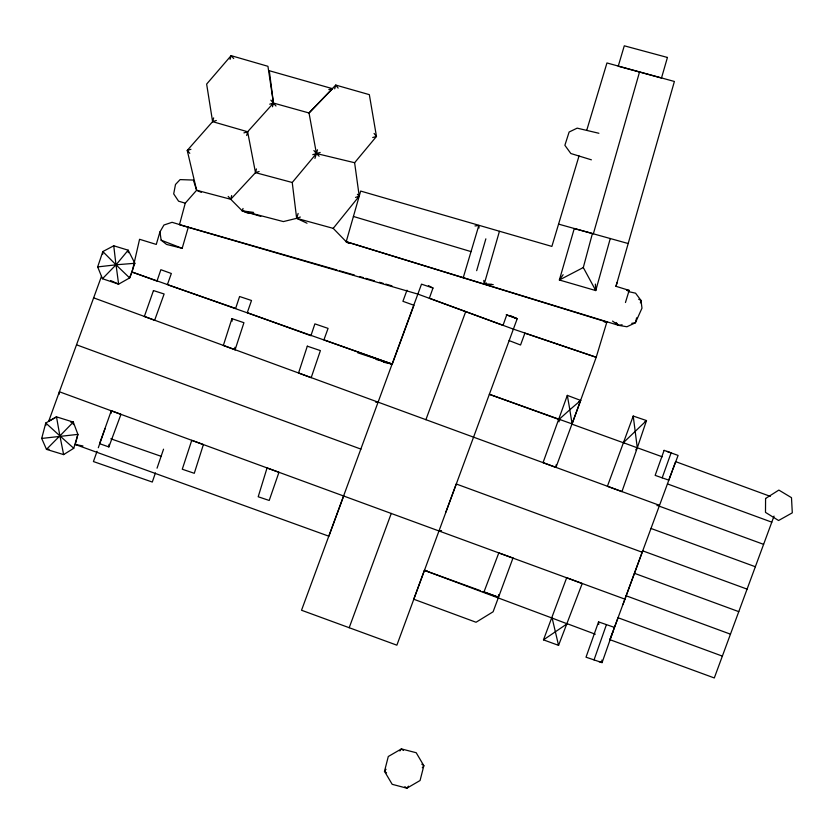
<?xml version="1.0" encoding="UTF-8"?>
<svg xmlns="http://www.w3.org/2000/svg" width="834" height="834" viewBox="0 0 834 834"><rect width="100%" height="100%" fill="white"/><g stroke="black" fill="none" stroke-linecap="round" stroke-linejoin="round"><path stroke-width="1.25" d="M498.544 594.715L498.523 597.248L493.102 611.781L476.047 622.258L413.747 599.229L424.402 570.341L426.977 570.717M102.79 254.151L102.822 251.555L113.747 245.78L128.186 250.2L134.868 263.294L129.635 277.92L118.616 284.154L102.457 278.733L97.672 266.911L102.822 251.555L116.03 264.847L128.186 250.2L128.321 252.723M108.868 446.93L120.972 414.342L111.308 410.724L99.569 443.678L108.868 446.93L109.045 444.345M111.13 413.31L111.308 410.724M555.944 467.426L580.683 400.435L567.318 395.379L543.038 462.641L555.944 467.426L556.111 464.892M559.02 421.837L559.197 419.304L569.841 409.734L567.318 395.379M59.11 394.273L59.391 391.772L101.467 276.388M248.23 213.306L242.214 210.846L230.747 199.284L231.685 195.531M246.697 135.504L247.635 131.751L273.448 103.051L269.299 70.723L332.589 88.696L309.028 112.976L316.43 153.519L314.939 158.408M636.634 317.817L635.393 322.789L626.907 326.761L618.505 325.323L346.214 241.714L333.214 228.36L296.654 218.331L283.383 221.583L242.214 210.846L243.048 208.458M640.366 302.888L640.992 300.407L635.571 293.182L628.075 291.514M213.65 117.907L212.607 121.649L187.233 150.443L196.626 190.256L185.252 203.173L178.57 201.182L173.691 193.874L175.494 184.481L180.102 179.602L193.373 180.061L196.626 190.256L230.747 199.284L255.485 172.648L256.445 168.927M272.489 106.773L273.448 103.051L267.943 66.303L231.112 55.649L206.644 84.088L212.607 121.649L247.635 131.751L255.485 172.648L292.234 182.49L316.43 153.519L317.483 149.776M343.691 495.949L328.888 536.22L75.289 444.491L77.906 434.378L73.298 422.098L56.504 416.864L45.766 423.005L41.7 438.444L46.485 449.37L63.634 454.603L73.746 448.285L77.906 434.378L41.7 438.444M185.252 203.173L179.466 224.742L418.084 294.173L513.327 329.107L596.206 357.275L572.103 423.901L559.197 419.304M595.382 284.081L595.757 290.566L583.3 267.537L592.421 233.499L574.272 228.537L559.374 279.995L595.757 290.566L610.29 238.472M230.059 59.381L231.112 55.649L233.708 58.547M334.695 88.811L335.748 85.078L369.337 94.649L376.468 136.453L354.617 162.724L359.225 196.126L333.214 228.36M348.466 242.986L346.214 241.714L360.663 191.069L551.879 246.416L579.036 155.937M593.36 233.822L639.553 71.912M625.458 302.523L629.159 290.378L615.982 286.323L617.066 282.507M615.982 286.323L674.393 81.471L606.954 62.957L586.855 129.906M476.673 270.664L485.857 238.837M493.228 284.623L484.168 284.238L499.43 231.341M159.972 231.873L161.139 240.182L166.56 244.425L182.177 248.313L188.317 227.182L172.065 222.313L163.944 225.013L159.972 231.873L156.271 244.425L139.57 239.285L132.074 272.051L129.635 277.92L115.978 264.795L113.747 245.78M463.224 277.743L478.841 225.472L474.984 225.941M478.716 225.899L479.07 228.026M348.497 242.934L346.214 241.714L606.86 322.07L596.206 357.275L524.888 333.173L520.552 345.005L509.084 340.574M298.145 213.441L296.654 218.331L307.027 223.231M231.925 318.64L223.345 345.453L235.084 349.79L243.935 322.706L231.925 318.64L232.175 321.132M635.716 449.86L637.291 447.827L646.496 420.565L633.225 416.051L607.402 486.295L621.935 491.622L637.291 447.827L633.225 416.051M155.426 472.899L152.299 482.052L93.429 461.556L97.057 451.288M157.042 468.187L163.547 449.182M594.037 659.903L606.433 624.624M98.308 447.743L105.001 428.791M167.373 284.696L171.345 273.5L160.868 269.705L156.99 281.079L132.074 272.051L392.261 364.145L413.935 305.275L402.916 301.303L406.982 290.201M432.982 288.032L429.364 298.238L503.038 325.323L506.738 314.939L517.216 318.724L396.869 645.182L301.533 610.248L421.514 284.154L432.982 288.032L428.415 285.593M598.551 621.893L586.01 657.192L602.075 662.613L614.449 627.397L598.551 621.893L598.781 624.437M662.186 477.83L671.099 452.883L666.898 451.371M349.196 627.721L391.271 513.41M425.893 419.711L465.706 311.645M622.935 604.577L642.701 550.847L747.066 589.117M445.856 512.128L456.24 483.991L642.211 552.244M774.035 516.1L714.3 677.959L609.935 639.678L613.021 631.338M614.335 627.752L672.371 470.543M672.777 469.438L675.655 461.64L770.314 496.366M609.935 639.678L618.057 617.744L722.359 656.118M637.291 447.827L623.384 442.687L646.496 420.565L644.651 422.338M543.487 639.855L566.682 577.743L582.215 583.529L558.561 645.37L543.487 639.855L567.141 623.79L552.15 618.098L558.561 645.37M563.127 274.72L559.374 279.995L583.3 267.537M386.038 769.271L384.495 771.314L392.178 784.314L406.888 788.193L420.065 780.52L423.86 765.716L416.187 752.716L401.383 748.922L388.29 756.501L384.495 771.314L386.538 772.847M399.851 750.954L401.383 748.922L403.427 750.444M408.431 786.149L406.888 788.193L404.855 786.66M422.317 767.76L423.86 765.716L421.816 764.184M102.457 278.733L116.03 264.795L134.868 263.294M73.34 424.589L73.298 422.098L59.912 435.901L45.766 423.005L45.828 425.517M578.723 402.144L580.683 400.435L569.799 409.775L572.103 423.901M483.824 280.412L484.168 284.238L486.43 282.976M300.334 217.028L296.654 218.331L292.234 182.49M355.545 197.429L359.225 196.126L357.4 194.312M255.485 172.648L259.145 171.502M312.771 154.665L320.183 152.445M190.934 149.296L187.233 150.443L189.798 153.32M243.935 132.898L247.635 131.751M212.607 121.649L216.329 120.503M269.726 104.187L273.448 103.051L309.028 112.976L335.748 85.078L338.145 88.102M372.715 137.516L376.468 136.453L374.07 133.43M328.815 89.603L332.589 88.696M612.552 321.09L618.505 325.323L622.122 324.78M631.776 323.331L635.393 322.789L641.982 308.163L640.992 300.407L638.708 299.26M438.934 530.893L441.52 530.591M656.921 505.644L659.496 505.341L93.971 297.967M97.672 266.911L116.041 264.816L118.616 284.154L110.62 280.526M49.081 449.265L46.485 449.37L59.871 435.838L56.504 416.864L48.653 421.378L59.391 391.772L624.916 599.146M70.796 422.181L73.298 422.098M484.168 284.238L491.924 284.363M375.665 402.155L378.271 402.238M604.264 321.976L606.86 322.07M626.574 290.274L629.159 290.378M253.609 212.409L242.214 210.846L260.792 216.36M75.289 444.491L82.952 445.961M383.379 362.164L392.261 364.145L323.915 339.855L328.075 328.387L314.887 323.873L310.915 335.706L247.271 312.677L251.514 300.49L239.598 296.518L235.626 308.434L168.593 285.113M598.885 133.273L577.159 128.144L569.122 132.022L564.879 145.293L570.842 153.519L591.389 159.826M313.897 150.547L316.43 153.519L354.617 162.724M558.561 224.117L628.169 243.528M188.317 227.182L337.009 270.039M339.511 270.758L354.502 275.074M359.496 276.513L363.249 277.597M365.751 278.316L374.497 280.839M379.491 282.278L383.244 283.362M385.735 284.081L391.99 285.874M376.019 359.391L392.261 364.145L357.744 352.803M353.418 216.465L471.033 251.607M598.864 661.529L602.075 662.613L601.856 660.069M110.797 438.788L161.108 456.302M559.927 419.554L489.318 394.294L559.958 419.825M572.134 424.225L624.499 443.156M636.686 447.556L662.259 456.803M480.301 590.628L424.402 570.341L552.567 618.244M482.73 591.514L496.094 596.362M506.228 314.72L517.216 318.724L510.085 315.523M667.44 483.897L771.794 522.167M659.225 506.155L763.59 544.341M650.979 528.454L755.333 566.734M76.686 344.869L360.966 449.13M634.445 573.312L738.768 611.645M626.178 595.799L730.459 634.174M567.214 623.717L595.288 634.205M161.139 240.182L182.177 248.313M346.214 241.714L349.78 243.32M196.626 190.256L201.296 192.373M73.746 448.285L59.912 435.88L63.634 454.603M316.43 153.519L319.161 156.229M270.862 100.143L275.981 106.012M228.193 196.417L230.747 199.284M616.17 322.497L618.505 325.323M234.834 347.298L235.084 349.79M765.581 498.482L765.487 512.378L778.581 520.51L792.3 512.837L791.487 497.669L778.852 490.079L765.581 498.482M667.44 57.452L661.487 78.042L618.234 66.209L624.291 45.807L667.44 57.452M267.047 467.968L258.196 496.762L269.205 500.463L278.963 472.294L267.047 467.968M203.392 444.585L194.28 473.295L182.271 469.229L191.747 440.342L203.392 444.585M307.308 346.173L298.551 372.986L311.186 377.687L320.402 350.603L307.308 346.173M153.466 290.566L144.355 316.472L154.644 320.266L164.121 293.995L153.466 290.566M664.104 450.36L655.159 475.37L668.795 480.155L678.094 455.416L664.104 450.36M512.973 558.061L498.523 597.248L483.991 591.921L498.795 552.921L512.973 558.061"/></g></svg>
